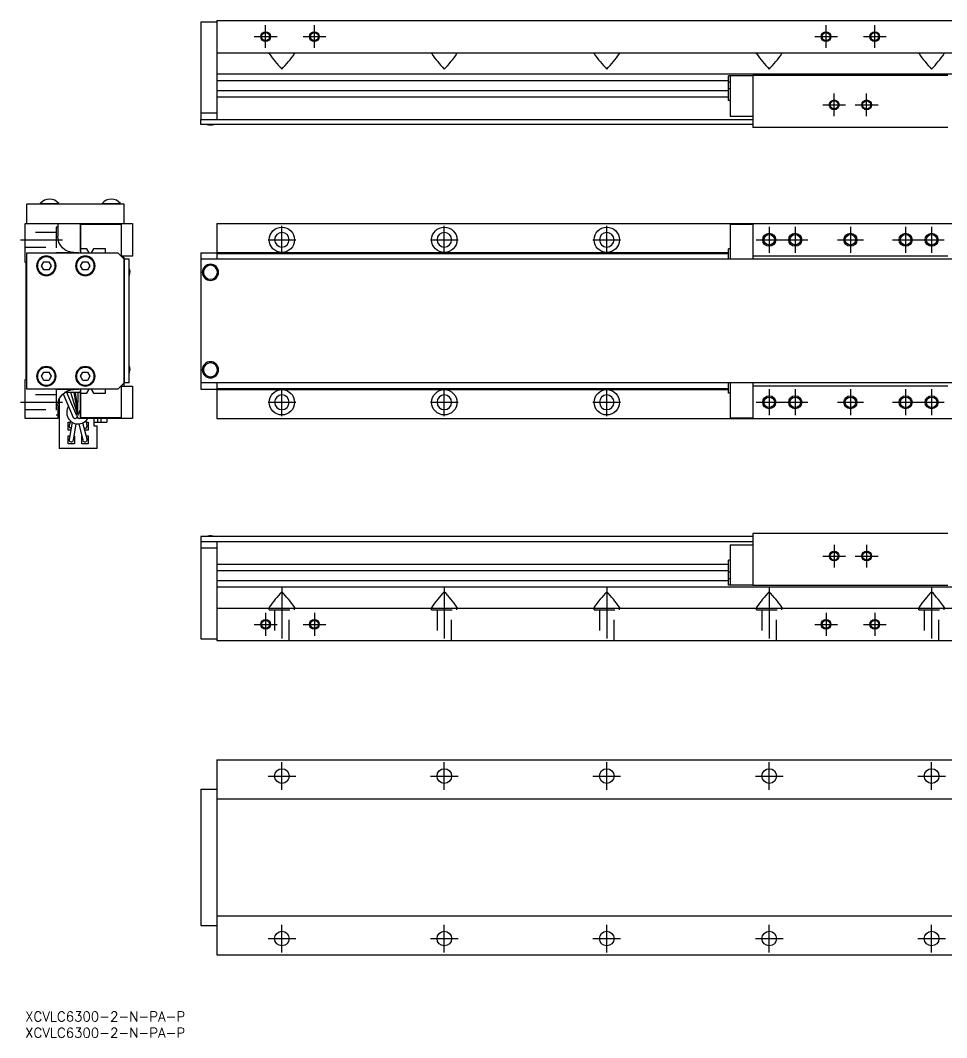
# Model space of a CAD drawing. Extents: x -2 to 666, y -8 to 305.
# Drawn here: x -1.5 to 283.6, y -8 to 305 of the extents above; entities that cross this region are included whole.
import ezdxf

# ---------------------------------------------------------------- set-up
doc = ezdxf.new("R2010")
doc.units = 0
doc.header["$LTSCALE"] = 0.5
doc.linetypes.add('CENTER', pattern=[50.8, 31.75, -6.35, 6.35, -6.35])
doc.linetypes.add('DASHED', pattern=[19.05, 12.7, -6.35])
for name, color, linetype in [('MSM_CENTER', 1, 'CENTER'), ('MSM_CONTINUOUS', 7, 'CONTINUOUS'), ('MSM_DASHED', 4, 'DASHED'), ('MSM_NARROW', 5, 'CONTINUOUS'), ('MSM_PART_NUMBER', 7, 'CONTINUOUS')]:
    doc.layers.add(name, color=color, linetype=linetype)
doc.styles.get("Standard").update_dxf_attribs({"font": 'txt.shx', "height": 3, "bigfont": 'bigfont.shx'})

msp = doc.modelspace()

# ---------------------------------------------------------------- linework, layer by layer
at = {"layer": 'MSM_CENTER'}
for p, q in [((74.01, 296.53), (74.01, 303.53)), ((89.01, 296.53), (89.01, 303.53)), ((246.51, 296.53), (246.51, 303.53)), ((261.51, 296.53), (261.51, 303.53)), ((70.51, 300.03), (77.51, 300.03)), ((85.51, 300.03), (92.51, 300.03)), ((243.01, 300.03), (250.01, 300.03)), ((258.01, 300.03), (265.01, 300.03)), ((249.01, 275.53), (249.01, 282.53)), ((259.01, 275.53), (259.01, 282.53)), ((245.51, 279.03), (252.51, 279.03)), ((255.51, 279.03), (262.51, 279.03)), ((79.01, 233.25), (79.01, 241.75)), ((129.01, 233.25), (129.01, 241.75)), ((179.01, 233.25), (179.01, 241.75)), ((229.01, 241.5), (229.01, 233.5)), ((237.01, 241.5), (237.01, 233.5)), ((254.01, 241.5), (254.01, 233.5)), ((271.01, 241.5), (271.01, 233.5)), ((279.01, 241.5), (279.01, 233.5)), ((-1.5, 237.5), (11.5, 237.5)), ((74.76, 237.5), (83.26, 237.5)), ((124.76, 237.5), (133.26, 237.5)), ((174.76, 237.5), (183.26, 237.5)), ((225.01, 237.5), (241.01, 237.5)), ((250.01, 237.5), (258.01, 237.5)), ((267.01, 237.5), (283.01, 237.5)), ((79.01, 183.25), (79.01, 191.75)), ((129.01, 183.25), (129.01, 191.75)), ((179.01, 183.25), (179.01, 191.75)), ((229.01, 191.5), (229.01, 183.5)), ((237.01, 191.5), (237.01, 183.5)), ((254.01, 191.5), (254.01, 183.5)), ((271.01, 191.5), (271.01, 183.5)), ((279.01, 191.5), (279.01, 183.5)), ((-1.5, 187.5), (11.5, 187.5)), ((74.76, 187.5), (83.26, 187.5)), ((124.76, 187.5), (133.26, 187.5)), ((174.76, 187.5), (183.26, 187.5)), ((225.01, 187.5), (241.01, 187.5)), ((250.01, 187.5), (258.01, 187.5)), ((267.01, 187.5), (283.01, 187.5)), ((249.01, 143.68), (249.01, 136.68)), ((259.01, 143.68), (259.01, 136.68)), ((245.51, 140.18), (252.51, 140.18)), ((255.51, 140.18), (262.51, 140.18)), ((79.01, 130.68), (79.01, 112.18)), ((129.01, 130.68), (129.01, 112.18)), ((179.01, 130.68), (179.01, 112.18)), ((229.01, 130.68), (229.01, 112.18)), ((279.01, 130.68), (279.01, 112.18)), ((74.01, 122.68), (74.01, 115.68)), ((89.01, 122.68), (89.01, 115.68)), ((246.51, 122.68), (246.51, 115.68)), ((261.51, 122.68), (261.51, 115.68)), ((70.51, 119.18), (77.51, 119.18)), ((85.51, 119.18), (92.51, 119.18)), ((243.01, 119.18), (250.01, 119.18)), ((258.01, 119.18), (265.01, 119.18)), ((79.01, 68.25), (79.01, 76.75)), ((129.01, 68.25), (129.01, 76.75)), ((179.01, 68.25), (179.01, 76.75)), ((229.01, 68.25), (229.01, 76.75)), ((279.01, 68.25), (279.01, 76.75)), ((74.76, 72.5), (83.26, 72.5)), ((124.76, 72.5), (133.26, 72.5)), ((174.76, 72.5), (183.26, 72.5)), ((224.76, 72.5), (233.26, 72.5)), ((274.76, 72.5), (283.26, 72.5)), ((79.01, 18.25), (79.01, 26.75)), ((129.01, 18.25), (129.01, 26.75)), ((179.01, 18.25), (179.01, 26.75)), ((229.01, 18.25), (229.01, 26.75)), ((279.01, 18.25), (279.01, 26.75)), ((74.76, 22.5), (83.26, 22.5)), ((124.76, 22.5), (133.26, 22.5)), ((174.76, 22.5), (183.26, 22.5)), ((224.76, 22.5), (233.26, 22.5)), ((274.76, 22.5), (283.26, 22.5))]:
    msp.add_line(p, q, dxfattribs=at)
at = {"layer": 'MSM_CONTINUOUS'}
for p, q in [((54.01, 304.53), (59.01, 304.53)), ((54.01, 304.53), (54.01, 274.53)), ((59.01, 305.03), (449.01, 305.03)), ((59.01, 305.03), (59.01, 274.53)), ((59.01, 295.03), (449.01, 295.03)), ((75.27, 295.03), (75.11, 294.91)), ((75.14, 294.77), (75.11, 294.91)), ((82.75, 295.03), (82.91, 294.91)), ((82.88, 294.77), (82.91, 294.91)), ((125.27, 295.03), (125.11, 294.91)), ((125.14, 294.77), (125.11, 294.91)), ((132.75, 295.03), (132.91, 294.91)), ((132.88, 294.77), (132.91, 294.91)), ((175.27, 295.03), (175.11, 294.91)), ((175.14, 294.77), (175.11, 294.91)), ((182.75, 295.03), (182.91, 294.91)), ((182.88, 294.77), (182.91, 294.91)), ((225.27, 295.03), (225.11, 294.91)), ((225.14, 294.77), (225.11, 294.91)), ((232.75, 295.03), (232.91, 294.91)), ((232.88, 294.77), (232.91, 294.91)), ((275.27, 295.03), (275.11, 294.91)), ((275.14, 294.77), (275.11, 294.91)), ((282.75, 295.03), (282.91, 294.91)), ((282.88, 294.77), (282.91, 294.91)), ((59.01, 288.53), (449.01, 288.53)), ((284.01, 288.03), (224.01, 288.03)), ((224.01, 288.03), (224.01, 272.03)), ((59.01, 286.57), (216.51, 286.57)), ((216.51, 280.33), (216.51, 287.93)), ((224.01, 287.93), (216.51, 287.93)), ((217.01, 286.05), (216.51, 286.05)), ((217.01, 287.93), (217.01, 275.53)), ((59.01, 283.49), (216.51, 283.49)), ((217.01, 284), (216.51, 284)), ((59.01, 281.53), (216.51, 281.53)), ((217.01, 280.33), (216.51, 280.33)), ((54.01, 276.53), (59.01, 276.53)), ((217.01, 275.53), (224.01, 275.53)), ((54.01, 274.53), (224.01, 274.53)), ((54.01, 274.43), (54.11, 274.53)), ((54.01, 273.03), (54.01, 274.43)), ((224.01, 273.03), (54.01, 273.03)), ((284.01, 272.03), (224.01, 272.03)), ((0.5, 242.5), (0.5, 248.5)), ((30.5, 248.5), (0.5, 248.5)), ((4.65, 248.66), (10.35, 248.66)), ((4.65, 248.66), (4.65, 248.5)), ((10.35, 248.5), (10.35, 248.66)), ((23.65, 248.66), (29.35, 248.66)), ((23.65, 248.66), (23.65, 248.5)), ((29.35, 248.5), (29.35, 248.66)), ((30.5, 242.5), (30.5, 248.5)), ((0, 242.5), (33, 242.5)), ((0, 230.5), (0, 242.5)), ((10, 242.5), (10, 238.6)), ((17, 233.9), (17, 242.5)), ((17.1, 233.5), (17.1, 242.3)), ((17.1, 242.3), (29.5, 242.3)), ((29.5, 242.3), (29.5, 232.5)), ((33, 242.5), (33, 232.5)), ((59.01, 242.5), (59.01, 231.5)), ((59.01, 242.5), (464.01, 242.5)), ((217.01, 242.3), (224.01, 242.3)), ((217.01, 242.3), (217.01, 231.5)), ((224.01, 242.5), (224.01, 231.5)), ((0.5, 191.5), (0.5, 233.5)), ((0.5, 233.5), (28.5, 233.5)), ((15, 233.6), (16.5, 233.6)), ((16.5, 233.6), (16.5, 233.5)), ((17.1, 233.9), (17, 233.9)), ((18.97, 234.7), (17.1, 234.7)), ((19.66, 233.51), (18.97, 234.7)), ((21.03, 234.7), (20.34, 233.51)), ((24.7, 234.7), (21.03, 234.7)), ((24.7, 233.5), (24.7, 234.7)), ((28.5, 233.5), (30.5, 231.5)), ((29.7, 232.5), (29.7, 232.3)), ((33, 232.5), (29.7, 232.5)), ((30.5, 232), (30, 232.5)), ((30.5, 192.5), (30.5, 232)), ((54.01, 233.5), (54.01, 191.5)), ((54.01, 233.5), (59.01, 233.5)), ((59.01, 233.6), (216.51, 233.6)), ((59.01, 233.3), (216.51, 233.3)), ((216.51, 231.5), (216.51, 234.7)), ((217.01, 234.7), (216.51, 234.7)), ((284.01, 232.5), (224.01, 232.5)), ((0.3, 230.5), (0, 230.5)), ((0.3, 194.5), (0.3, 230.5)), ((5.06, 229.5), (5.78, 230.75)), ((5.78, 228.25), (5.06, 229.5)), ((5.78, 230.75), (7.22, 230.75)), ((7.22, 230.75), (7.94, 229.5)), ((7.94, 229.5), (7.22, 228.25)), ((17.06, 229.5), (17.78, 230.75)), ((17.78, 228.25), (17.06, 229.5)), ((17.78, 230.75), (19.22, 230.75)), ((19.22, 230.75), (19.94, 229.5)), ((19.94, 229.5), (19.22, 228.25)), ((32, 231.5), (30.5, 231.5)), ((30.6, 193.5), (30.6, 231.5)), ((32, 193.5), (32, 231.5)), ((495.01, 231.5), (54.01, 231.5)), ((7.22, 228.25), (5.78, 228.25)), ((19.22, 228.25), (17.78, 228.25)), ((0, 182.5), (0, 194.5)), ((0, 194.5), (0.3, 194.5)), ((5.06, 195.5), (5.78, 196.75)), ((5.78, 194.25), (5.06, 195.5)), ((5.78, 196.75), (7.22, 196.75)), ((7.22, 194.25), (5.78, 194.25)), ((7.22, 196.75), (7.94, 195.5)), ((7.94, 195.5), (7.22, 194.25)), ((17.06, 195.5), (17.78, 196.75)), ((17.78, 194.25), (17.06, 195.5)), ((17.78, 196.75), (19.22, 196.75)), ((19.22, 194.25), (17.78, 194.25)), ((19.22, 196.75), (19.94, 195.5)), ((19.94, 195.5), (19.22, 194.25)), ((28.5, 191.5), (0.5, 191.5)), ((16.5, 191.4), (15, 191.4)), ((16.5, 191.5), (16.5, 191.4)), ((17, 182.5), (17, 191.1)), ((17, 191.1), (17.1, 191.1)), ((17.1, 182.7), (17.1, 191.5)), ((18.97, 190.3), (19.66, 191.5)), ((20.34, 191.5), (21.03, 190.3)), ((24.7, 190.3), (24.7, 191.5)), ((30.5, 193.5), (28.5, 191.5)), ((29.5, 192.5), (29.5, 182.7)), ((29.7, 192.7), (29.7, 192.5)), ((29.7, 192.5), (33, 192.5)), ((32, 193.5), (30.5, 193.5)), ((33, 192.5), (33, 182.5)), ((489.01, 193.5), (54.01, 193.5)), ((54.01, 191.5), (59.01, 191.5)), ((59.01, 193.5), (59.01, 182.5)), ((59.01, 191.7), (216.51, 191.7)), ((59.01, 191.4), (216.51, 191.4)), ((216.51, 190.3), (216.51, 193.5)), ((217.01, 193.5), (217.01, 182.7)), ((224.01, 193.5), (224.01, 182.5)), ((284.01, 192.5), (224.01, 192.5)), ((10.5, 188.58), (10.5, 173.25)), ((11.69, 190.14), (14.8, 182.82)), ((17, 190.5), (12.14, 190.5)), ((12.14, 190.5), (12.14, 190.5)), ((15.9, 183.29), (12.84, 190.5)), ((15.92, 184.53), (14.01, 190.5)), ((15.94, 185.76), (15.03, 190.5)), ((15.17, 189.8), (15.2, 189.8)), ((15.2, 189.8), (15.2, 189.61)), ((15.34, 190.5), (16.06, 185.57)), ((16.18, 190.5), (16.05, 184.36)), ((17.1, 190.3), (18.97, 190.3)), ((21.03, 190.3), (24.7, 190.3)), ((217.01, 190.3), (216.51, 190.3)), ((10, 186.4), (10, 182.5)), ((17, 185.41), (16.1, 183.29)), ((10, 182.5), (0, 182.5)), ((13.96, 181.72), (13.57, 180.32)), ((33, 182.5), (17, 182.5)), ((29.5, 182.7), (17.1, 182.7)), ((19.04, 180.27), (18.74, 181.88)), ((21.1, 182.5), (21.1, 180.25)), ((22.3, 182.5), (22.3, 181.35)), ((23.3, 182.5), (23.3, 181.35)), ((25.1, 182.5), (25.1, 181.35)), ((59.01, 182.5), (449.01, 182.5)), ((217.01, 182.7), (224.01, 182.7)), ((13.2, 178.9), (13.2, 181.4)), ((13.2, 181.4), (13.87, 181.4)), ((14.02, 178.9), (13.2, 178.9)), ((14.42, 181.38), (13.56, 176.05)), ((14.84, 175.85), (15.66, 180.9)), ((16.52, 180.86), (17.77, 175.8)), ((19.03, 176.11), (17.78, 181.19)), ((19.4, 178.9), (18.34, 178.9)), ((18.83, 181.4), (19.4, 181.4)), ((19.4, 181.4), (19.4, 178.9)), ((21.1, 181.35), (23.3, 181.35)), ((21.1, 180.25), (22.1, 180.25)), ((22.1, 173.25), (22.1, 180.25)), ((23.3, 181.35), (25.1, 181.35)), ((13.2, 177.2), (13.75, 177.2)), ((13.2, 174.7), (13.2, 177.2)), ((15.06, 177.2), (15.2, 177.2)), ((15.2, 177.2), (15.2, 174.7)), ((17.4, 177.2), (17.42, 177.2)), ((17.4, 174.7), (17.4, 177.2)), ((18.76, 177.2), (19.4, 177.2)), ((19.4, 177.2), (19.4, 174.7)), ((22.1, 173.25), (10.5, 173.25)), ((15.2, 174.7), (13.2, 174.7)), ((19.4, 174.7), (17.4, 174.7)), ((284.01, 147.18), (224.01, 147.18)), ((224.01, 147.18), (224.01, 131.18)), ((54.01, 146.18), (54.01, 144.78)), ((224.01, 146.18), (54.01, 146.18)), ((54.01, 144.78), (54.11, 144.68)), ((54.01, 144.68), (54.01, 114.68)), ((54.01, 144.68), (224.01, 144.68)), ((59.01, 144.68), (59.01, 114.18)), ((54.01, 142.68), (59.01, 142.68)), ((217.01, 143.68), (224.01, 143.68)), ((217.01, 143.68), (217.01, 131.28)), ((216.51, 131.28), (216.51, 138.88)), ((217.01, 138.88), (216.51, 138.88)), ((59.01, 137.68), (216.51, 137.68)), ((59.01, 135.71), (216.51, 135.71)), ((217.01, 135.2), (216.51, 135.2)), ((59.01, 132.64), (216.51, 132.64)), ((217.01, 133.15), (216.51, 133.15)), ((59.01, 130.68), (449.01, 130.68)), ((224.01, 131.28), (216.51, 131.28)), ((284.01, 131.18), (224.01, 131.18)), ((59.01, 124.18), (449.01, 124.18)), ((75.14, 124.43), (75.11, 124.3)), ((75.27, 124.18), (75.11, 124.3)), ((82.75, 124.18), (82.91, 124.3)), ((82.88, 124.43), (82.91, 124.3)), ((125.14, 124.43), (125.11, 124.3)), ((125.27, 124.18), (125.11, 124.3)), ((132.75, 124.18), (132.91, 124.3)), ((132.88, 124.43), (132.91, 124.3)), ((175.14, 124.43), (175.11, 124.3)), ((175.27, 124.18), (175.11, 124.3)), ((182.75, 124.18), (182.91, 124.3)), ((182.88, 124.43), (182.91, 124.3)), ((225.14, 124.43), (225.11, 124.3)), ((225.27, 124.18), (225.11, 124.3)), ((232.75, 124.18), (232.91, 124.3)), ((232.88, 124.43), (232.91, 124.3)), ((275.14, 124.43), (275.11, 124.3)), ((275.27, 124.18), (275.11, 124.3)), ((282.75, 124.18), (282.91, 124.3)), ((282.88, 124.43), (282.91, 124.3)), ((54.01, 114.68), (59.01, 114.68)), ((59.01, 114.18), (449.01, 114.18)), ((59.01, 77.5), (449.01, 77.5)), ((59.01, 77.5), (59.01, 17.5)), ((54.01, 68.5), (54.01, 26.5)), ((54.01, 68.5), (59.01, 68.5)), ((59.01, 65.5), (449.01, 65.5)), ((59.01, 29.5), (449.01, 29.5)), ((54.01, 26.5), (59.01, 26.5)), ((59.01, 17.5), (464.01, 17.5))]:
    msp.add_line(p, q, dxfattribs=at)
for centre, radius in [((74.01, 300.03), 1.23), ((89.01, 300.03), 1.23), ((246.51, 300.03), 1.23), ((261.51, 300.03), 1.23), ((249.01, 279.03), 1.23), ((259.01, 279.03), 1.23), ((79.01, 237.5), 3.9), ((129.01, 237.5), 3.9), ((179.01, 237.5), 3.9), ((229.01, 237.5), 1.62), ((237.01, 237.5), 1.62), ((254.01, 237.5), 1.62), ((271.01, 237.5), 1.62), ((279.01, 237.5), 1.62), ((79.01, 187.5), 3.9), ((129.01, 187.5), 3.9), ((179.01, 187.5), 3.9), ((229.01, 187.5), 1.62), ((237.01, 187.5), 1.62), ((254.01, 187.5), 1.62), ((271.01, 187.5), 1.62), ((279.01, 187.5), 1.62), ((249.01, 140.18), 1.23), ((259.01, 140.18), 1.23), ((74.01, 119.18), 1.23), ((89.01, 119.18), 1.23), ((246.51, 119.18), 1.23), ((261.51, 119.18), 1.23), ((79.01, 72.5), 2.25), ((129.01, 72.5), 2.25), ((179.01, 72.5), 2.25), ((229.01, 72.5), 2.25), ((279.01, 72.5), 2.25), ((79.01, 22.5), 2.25), ((129.01, 22.5), 2.25), ((179.01, 22.5), 2.25), ((229.01, 22.5), 2.25), ((279.01, 22.5), 2.25)]:
    msp.add_circle(centre, radius, dxfattribs=at)
at = {"layer": 'MSM_CONTINUOUS', "extrusion": (0, 0, -1)}
for centre, radius in [((-79.01, 237.5), 2.25), ((-129.01, 237.5), 2.25), ((-179.01, 237.5), 2.25), ((-6.5, 229.5), 3), ((-6.5, 229.5), 2.75), ((-18.5, 229.5), 3), ((-18.5, 229.5), 2.75), ((-57.01, 227.5), 2.5), ((-57.01, 227.5), 2.15), ((-6.5, 195.5), 3), ((-6.5, 195.5), 2.75), ((-18.5, 195.5), 3), ((-18.5, 195.5), 2.75), ((-57.01, 197.5), 2.5), ((-57.01, 197.5), 2.15), ((-79.01, 187.5), 2.25), ((-129.01, 187.5), 2.25), ((-179.01, 187.5), 2.25)]:
    msp.add_circle(centre, radius, dxfattribs=at)
at = {"layer": 'MSM_CONTINUOUS'}
for centre, radius, start, end in [((105.04, 315.22), 36.22, 214.3615, 224.0577), ((52.98, 315.22), 36.22, 315.9423, 325.6385), ((155.04, 315.22), 36.22, 214.3615, 224.0577), ((102.98, 315.22), 36.22, 315.9423, 325.6385), ((205.04, 315.22), 36.22, 214.3615, 224.0577), ((152.98, 315.22), 36.22, 315.9423, 325.6385), ((255.04, 315.22), 36.22, 214.3615, 224.0577), ((202.98, 315.22), 36.22, 315.9423, 325.6385), ((305.04, 315.22), 36.22, 214.3615, 224.0577), ((252.98, 315.22), 36.22, 315.9423, 325.6385), ((57, 275.83), 3, 248.96, 270.1444), ((57.02, 275.83), 3, 269.8556, 291.04), ((7.5, 246.3), 3.7, 90, 140.3692), ((7.5, 246.3), 3.7, 39.6308, 90), ((26.5, 246.3), 3.7, 90, 140.3692), ((26.5, 246.3), 3.7, 39.6308, 90), ((29.2, 227.49), 3, 338.96, 0.1444), ((29.2, 197.49), 3, 338.96, 0.1444), ((16.27, 184.35), 3.5, 146.9255, 328.091), ((16.27, 184.35), 3.5, 98.8136, 101.7675), ((14.2, 180.15), 0.65, 164.7083, 262.6272), ((18.4, 180.15), 0.65, 250.6467, 10.4507), ((14.2, 175.95), 0.65, 170.8127, 350.8127), ((18.4, 175.95), 0.65, 193.8589, 13.8589), ((57, 143.38), 3, 89.8556, 111.04), ((57.02, 143.38), 3, 68.96, 90.1444), ((105.04, 103.99), 36.22, 135.9423, 145.6385), ((52.98, 103.99), 36.22, 34.3615, 44.0577), ((155.04, 103.99), 36.22, 135.9423, 145.6385), ((102.98, 103.99), 36.22, 34.3615, 44.0577), ((205.04, 103.99), 36.22, 135.9423, 145.6385), ((152.98, 103.99), 36.22, 34.3615, 44.0577), ((255.04, 103.99), 36.22, 135.9423, 145.6385), ((202.98, 103.99), 36.22, 34.3615, 44.0577), ((305.04, 103.99), 36.22, 135.9423, 145.6385), ((252.98, 103.99), 36.22, 34.3615, 44.0577)]:
    msp.add_arc(centre, radius, start, end, dxfattribs=at)
at = {"layer": 'MSM_CONTINUOUS', "extrusion": (0, 0, -1)}
for centre, radius, start, end in [((-15, 238.6), 5, 270, 0), ((-29.2, 227.51), 3, 159.0034, 180.1444), ((-29.2, 197.51), 3, 159.0034, 180.1444), ((-15, 186.4), 5, 0, 90), ((-15.35, 185.65), 0.6, 169.1542, 232.4513), ((-16.65, 185.65), 0.6, 343.9147, 351.7575), ((-15.35, 183.05), 0.6, 156.9836, 336.9836), ((-15.35, 184.35), 0.6, 162.212, 238.1917), ((-16.65, 183.05), 0.6, 234.3147, 23.0164), ((-16.65, 184.35), 0.6, 301.8083, 1.1935)]:
    msp.add_arc(centre, radius, start, end, dxfattribs=at)
at = {"layer": 'MSM_DASHED'}
for p, q in [((9.5, 241.4), (9.5, 233.6)), ((10, 241.4), (9.5, 241.4)), ((9.5, 239.75), (0, 239.75)), ((0, 235.25), (9.5, 235.25)), ((9.5, 233.6), (15, 233.6)), ((9.5, 191.4), (9.5, 183.6)), ((15, 191.4), (9.5, 191.4)), ((9.5, 189.75), (0, 189.75)), ((0, 185.25), (9.5, 185.25)), ((9.5, 183.6), (10, 183.6)), ((75.11, 123.68), (75.11, 124.3)), ((75.11, 123.68), (82.91, 123.68)), ((76.76, 123.68), (76.76, 114.18)), ((81.26, 114.18), (81.26, 123.68)), ((82.91, 123.68), (82.91, 124.3)), ((125.11, 123.68), (125.11, 124.3)), ((125.11, 123.68), (132.91, 123.68)), ((126.76, 123.68), (126.76, 114.18)), ((131.26, 114.18), (131.26, 123.68)), ((132.91, 123.68), (132.91, 124.3)), ((175.11, 123.68), (175.11, 124.3)), ((175.11, 123.68), (182.91, 123.68)), ((176.76, 123.68), (176.76, 114.18)), ((181.26, 114.18), (181.26, 123.68)), ((182.91, 123.68), (182.91, 124.3)), ((225.11, 123.68), (225.11, 124.3)), ((225.11, 123.68), (232.91, 123.68)), ((226.76, 123.68), (226.76, 114.18)), ((231.26, 114.18), (231.26, 123.68)), ((232.91, 123.68), (232.91, 124.3)), ((275.11, 123.68), (275.11, 124.3)), ((275.11, 123.68), (282.91, 123.68)), ((276.76, 123.68), (276.76, 114.18)), ((281.26, 114.18), (281.26, 123.68)), ((282.91, 123.68), (282.91, 124.3))]:
    msp.add_line(p, q, dxfattribs=at)
at = {"layer": 'MSM_NARROW'}
for centre, radius in [((74.01, 300.03), 1.5), ((89.01, 300.03), 1.5), ((246.51, 300.03), 1.5), ((261.51, 300.03), 1.5), ((249.01, 279.03), 1.5), ((259.01, 279.03), 1.5), ((229.01, 237.5), 2), ((237.01, 237.5), 2), ((254.01, 237.5), 2), ((271.01, 237.5), 2), ((279.01, 237.5), 2), ((229.01, 187.5), 2), ((237.01, 187.5), 2), ((254.01, 187.5), 2), ((271.01, 187.5), 2), ((279.01, 187.5), 2), ((249.01, 140.18), 1.5), ((259.01, 140.18), 1.5), ((74.01, 119.18), 1.5), ((89.01, 119.18), 1.5), ((246.51, 119.18), 1.5), ((261.51, 119.18), 1.5)]:
    msp.add_circle(centre, radius, dxfattribs=at)

# ---------------------------------------------------------------- texts
at = {"layer": 'MSM_PART_NUMBER'}
for p in [(0, -3), (0, -8)]:
    msp.add_text('XCVLC6300-2-N-PA-P', height=3, dxfattribs=at).set_placement(p)

doc.saveas('drawing.dxf')
